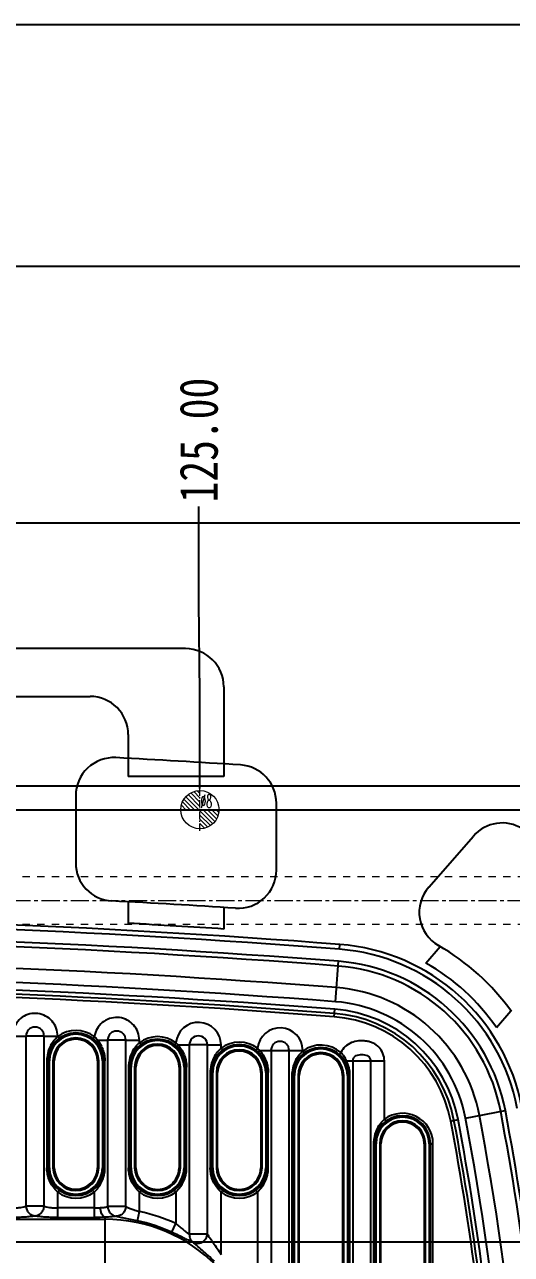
# Model space of a CAD drawing. Header units: millimetres. Extents: x 1147 to 12155, y -6137 to -4403.
# Drawn here: x 2964.9 to 3066.8, y -5176.9 to -4919.4 of the extents above; entities that cross this region are included whole.
import ezdxf
from ezdxf.enums import TextEntityAlignment as Align

# ---------------------------------------------------------------- set-up
doc = ezdxf.new("R2010")
doc.units = ezdxf.units.MM
doc.header["$LTSCALE"] = 16.335
doc.header["$PDMODE"] = 3
doc.header["$PDSIZE"] = 0.3125
doc.linetypes.add('CENTER', pattern=[0.6, 0.375, -0.075, 0.075, -0.075])
doc.linetypes.add('HIDDEN', pattern=[0.2, 0.1, -0.1])
doc.layers.get('0').update_dxf_attribs({"linetype": 'CONTINUOUS'})
doc.layers.get('Defpoints').update_dxf_attribs({"linetype": 'CONTINUOUS'})
doc.layers.add('cool', color=153, linetype='HIDDEN', lineweight=9)
doc.layers.add('epin', color=13, linetype='CONTINUOUS', lineweight=9)
doc.styles.get("Standard").update_dxf_attribs({"font": 'txt', "width": 0.8})
doc.styles.add('TXT05', font='txt.shx', dxfattribs={"width": 0.5, "bigfont": 'gbcbig.shx'})
doc.dimstyles.get("Standard").update_dxf_attribs({"dimtxt": 0.15625, "dimasz": 0.1875, "dimexe": 0.125, "dimexo": 0.0625, "dimtad": 0, "dimtih": 1, "dimtoh": 1, "dimdsep": 46, "dimtxsty": 'Standard', "dimcen": 0.09, "dimadec": 0, "dimazin": 0, "dimtp": 0.01, "dimtm": 0.01, "dimtfac": 1, "dimtofl": 0, "dimtmove": 0, "dimatfit": 3, "dimfxl": 0, "dimtolj": 1, "dimarcsym": 0})
doc.dimstyles.new('STANDARD$0', dxfattribs={"dimscale": 2, "dimtxt": 3, "dimasz": 3, "dimexe": 1.25, "dimexo": 0.625, "dimgap": 0.5, "dimtad": 0, "dimdsep": 46, "dimlunit": 6, "dimtxsty": 'Standard', "dimblk": 'CLOSEDBLANK', "dimcen": 0, "dimclrt": 2, "dimazin": 2, "dimtfac": 2, "dimtmove": 1, "dimatfit": 3, "dimfxl": 0, "dimtolj": 1, "dimtzin": 0, "dimarcsym": 0})

# ---------------------------------------------------------------- blocks, each defined once
blk = doc.blocks.new('*D674')
at = {"color": 4, "lineweight": -2}
for p, q in [((2596.63, -5086.71), (2596.63, -4969.93)), ((2606.63, -4970.05), (2811.9, -4970.05)), ((3146.63, -4970.05), (2847.9, -4970.05)), ((3156.63, -5086.71), (3156.63, -4969.93))]:
    blk.add_line(p, q, dxfattribs=at)
at = {"color": 4}
for points in [[(2606.63, -4968.39), (2606.63, -4971.72), (2596.63, -4970.05)], [(3146.63, -4968.39), (3146.63, -4971.72), (3156.63, -4970.05)]]:
    blk.add_solid(points, dxfattribs=at)
at = {"layer": 'Defpoints', "color": 0}
for p in [(2596.63, -4970.05), (2596.63, -5086.77), (3156.63, -5086.77)]:
    blk.add_point(p, dxfattribs=at)
at = {"color": 6, "insert": (2829.9, -4970.05), "char_height": 10, "attachment_point": 5}
blk.add_mtext('\\A1;560.00', dxfattribs=at)
blk = doc.blocks.new('*D739')
at = {"color": 4, "lineweight": -2}
for p, q in [((3124.12, -5174.27), (3144.12, -5170.84)), ((3144.12, -5170.84), (3164.12, -5170.84)), ((2956.99, -5174.27), (3124.12, -5174.27))]:
    blk.add_line(p, q, dxfattribs=at)
at = {"layer": 'Defpoints', "color": 0}
for p in [(3164.12, -5170.84), (2956.93, -5174.27), (2876.63, -5263.77)]:
    blk.add_point(p, dxfattribs=at)
at = {"color": 6, "insert": (3176.39, -5170.84), "char_height": 8, "attachment_point": 5}
blk.add_mtext('\\A1;89.50', dxfattribs=at)
blk = doc.blocks.new('*D740')
at = {"color": 4, "lineweight": -2}
blk.add_line((3089.1, -5158.77), (3164.12, -5158.77), dxfattribs=at)
at = {"layer": 'Defpoints', "color": 0}
for p in [(3089.03, -5158.77), (3164.12, -5158.77), (2876.63, -5263.77)]:
    blk.add_point(p, dxfattribs=at)
at = {"color": 6, "insert": (3177.45, -5158.77), "char_height": 8, "attachment_point": 5}
blk.add_mtext('\\A1;105.00', dxfattribs=at)
blk = doc.blocks.new('*D741')
at = {"color": 4, "lineweight": -2}
blk.add_line((3078.89, -5123.77), (3164.12, -5123.77), dxfattribs=at)
at = {"layer": 'Defpoints', "color": 0}
for p in [(3078.83, -5123.77), (3164.12, -5123.77), (2876.63, -5263.77)]:
    blk.add_point(p, dxfattribs=at)
at = {"color": 6, "insert": (3177.45, -5123.77), "char_height": 8, "attachment_point": 5}
blk.add_mtext('\\A1;140.00', dxfattribs=at)
blk = doc.blocks.new('*D742')
at = {"color": 4, "lineweight": -2}
blk.add_line((3096.7, -5102.77), (3164.12, -5102.77), dxfattribs=at)
at = {"layer": 'Defpoints', "color": 0}
for p in [(3096.64, -5102.77), (3164.12, -5102.77), (2876.63, -5263.77)]:
    blk.add_point(p, dxfattribs=at)
at = {"color": 6, "insert": (3176.92, -5102.77), "char_height": 8, "attachment_point": 5}
blk.add_mtext('\\A1;161.00', dxfattribs=at)
blk = doc.blocks.new('*D743')
at = {"color": 4, "lineweight": -2}
blk.add_line((2891.09, -5078.77), (3164.12, -5078.77), dxfattribs=at)
at = {"layer": 'Defpoints', "color": 0}
for p in [(2891.03, -5078.77), (3164.12, -5078.77), (2876.63, -5263.77)]:
    blk.add_point(p, dxfattribs=at)
at = {"color": 6, "insert": (3177.99, -5078.77), "char_height": 8, "attachment_point": 5}
blk.add_mtext('\\A1;185.00', dxfattribs=at)
blk = doc.blocks.new('*D744')
at = {"color": 4, "lineweight": -2}
for p, q in [((2953.09, -5083.77), (3124.12, -5083.77)), ((3124.12, -5083.77), (3144.12, -5090.06)), ((3144.12, -5090.06), (3164.12, -5090.06))]:
    blk.add_line(p, q, dxfattribs=at)
at = {"layer": 'Defpoints', "color": 0}
for p in [(2953.03, -5083.77), (3164.12, -5090.06), (2876.63, -5263.77)]:
    blk.add_point(p, dxfattribs=at)
at = {"color": 6, "insert": (3177.45, -5090.06), "char_height": 8, "attachment_point": 5}
blk.add_mtext('\\A1;180.00', dxfattribs=at)
blk = doc.blocks.new('*D745')
at = {"color": 4, "lineweight": -2}
blk.add_line((3132.69, -5058.77), (3164.12, -5058.77), dxfattribs=at)
at = {"layer": 'Defpoints', "color": 0}
for p in [(3132.63, -5058.77), (3164.12, -5058.77), (2876.63, -5263.77)]:
    blk.add_point(p, dxfattribs=at)
at = {"color": 6, "insert": (3178.52, -5058.77), "char_height": 8, "attachment_point": 5}
blk.add_mtext('\\A1;205.00', dxfattribs=at)
blk = doc.blocks.new('*D759')
at = {"color": 4, "lineweight": -2}
for p, q in [((3001.43, -5040.27), (3001.43, -5020.27)), ((3001.63, -5059.37), (3001.43, -5040.27)), ((3001.63, -5079.31), (3001.63, -5059.37))]:
    blk.add_line(p, q, dxfattribs=at)
at = {"layer": 'Defpoints', "color": 0}
for p in [(3001.43, -5020.27), (3001.63, -5079.37), (2876.63, -5263.77)]:
    blk.add_point(p, dxfattribs=at)
at = {"color": 6, "insert": (3001.43, -5006.4), "char_height": 8, "attachment_point": 5, "rotation": 90}
blk.add_mtext('\\A1;125.00', dxfattribs=at)
blk = doc.blocks.new('*D760')
at = {"color": 4, "lineweight": -2}
blk.add_line((3074.43, -5119.31), (3074.43, -5020.27), dxfattribs=at)
at = {"layer": 'Defpoints', "color": 0}
for p in [(3074.43, -5020.27), (3074.43, -5119.37), (2876.63, -5263.77)]:
    blk.add_point(p, dxfattribs=at)
at = {"color": 6, "insert": (3074.43, -5005.87), "char_height": 8, "attachment_point": 5, "rotation": 90}
blk.add_mtext('\\A1;197.80', dxfattribs=at)
blk = doc.blocks.new('*D761')
at = {"color": 4, "lineweight": -2}
for p, q in [((3085.72, -5040.27), (3085.72, -5020.27)), ((3076.13, -5060.27), (3085.72, -5040.27)), ((3076.13, -5188.4), (3076.13, -5060.27))]:
    blk.add_line(p, q, dxfattribs=at)
at = {"layer": 'Defpoints', "color": 0}
for p in [(3085.72, -5020.27), (3076.13, -5188.46), (2876.63, -5263.77)]:
    blk.add_point(p, dxfattribs=at)
at = {"color": 6, "insert": (3085.72, -5005.87), "char_height": 8, "attachment_point": 5, "rotation": 90}
blk.add_mtext('\\A1;199.50', dxfattribs=at)
blk = doc.blocks.new('*D762')
at = {"color": 4, "lineweight": -2}
for p, q in [((3097.94, -5040.27), (3097.94, -5020.27)), ((3084.63, -5060.27), (3097.94, -5040.27)), ((3084.63, -5154.31), (3084.63, -5060.27))]:
    blk.add_line(p, q, dxfattribs=at)
at = {"layer": 'Defpoints', "color": 0}
for p in [(3097.94, -5020.27), (3084.63, -5154.37), (2876.63, -5263.77)]:
    blk.add_point(p, dxfattribs=at)
at = {"color": 6, "insert": (3097.94, -5005.87), "char_height": 8, "attachment_point": 5, "rotation": 90}
blk.add_mtext('\\A1;208.00', dxfattribs=at)
blk = doc.blocks.new('*D763')
at = {"color": 4, "lineweight": -2}
for p, q in [((3108.39, -5040.27), (3108.39, -5020.27)), ((3098.63, -5060.27), (3108.39, -5040.27)), ((3098.63, -5234.31), (3098.63, -5060.27))]:
    blk.add_line(p, q, dxfattribs=at)
at = {"layer": 'Defpoints', "color": 0}
for p in [(3108.39, -5020.27), (3098.63, -5234.37), (2876.63, -5263.77)]:
    blk.add_point(p, dxfattribs=at)
at = {"color": 6, "insert": (3108.39, -5005.33), "char_height": 8, "attachment_point": 5, "rotation": 90}
blk.add_mtext('\\A1;222.00', dxfattribs=at)
blk = doc.blocks.new('*D764')
at = {"color": 4, "lineweight": -2}
for p, q in [((3119.57, -5040.27), (3119.57, -5020.27)), ((3106.63, -5060.27), (3119.57, -5040.27)), ((3106.63, -5188.95), (3106.63, -5060.27))]:
    blk.add_line(p, q, dxfattribs=at)
at = {"layer": 'Defpoints', "color": 0}
for p in [(3119.57, -5020.27), (3106.63, -5189.01), (2876.63, -5263.77)]:
    blk.add_point(p, dxfattribs=at)
at = {"color": 6, "insert": (3119.57, -5005.87), "char_height": 8, "attachment_point": 5, "rotation": 90}
blk.add_mtext('\\A1;230.00', dxfattribs=at)
blk = doc.blocks.new('*D765')
at = {"color": 4, "lineweight": -2}
for p, q in [((3130.86, -5040.27), (3130.86, -5020.27)), ((3121.63, -5045.4), (3130.86, -5040.27)), ((3121.63, -5065.34), (3121.63, -5045.4))]:
    blk.add_line(p, q, dxfattribs=at)
at = {"layer": 'Defpoints', "color": 0}
for p in [(3130.86, -5020.27), (3121.63, -5065.4), (2876.63, -5263.77)]:
    blk.add_point(p, dxfattribs=at)
at = {"color": 6, "insert": (3130.86, -5005.33), "char_height": 8, "attachment_point": 5, "rotation": 90}
blk.add_mtext('\\A1;245.00', dxfattribs=at)
blk = doc.blocks.new('epin_ejp_8')
at = {"layer": 'epin'}
h = blk.add_hatch(dxfattribs=at)
h.set_pattern_fill('_ANSI31', color=123, scale=0.2, angle=90, style=0)
h.set_pattern_definition([(135, (-2152.64246, 412.4307), (-0.4490128, -0.4490128), [])])
h.paths.add_polyline_path([(0, 4, 0.414214), (-4, 0), (0, 0)])
h.paths.add_polyline_path([(4, 0), (0, 0), (0, -4, 0.414214)])
at = {"layer": 'epin', "color": 1, "linetype": 'CENTER', "ltscale": 0.248791}
for p, q in [((0, -4.4), (0, 4.4)), ((-4.4, 0), (4.4, 0))]:
    blk.add_line(p, q, dxfattribs=at)
at = {"layer": 'epin'}
blk.add_circle((0, 0), 4, dxfattribs=at)
at = {"layer": 'epin', "color": 6, "style": 'TXT05', "width": 0.5}
blk.add_text('%%c8', height=2.8, dxfattribs=at).set_placement((1.33, 1.8), align=Align.MIDDLE)
blk = doc.blocks.new('115')
at = {"layer": 'epin'}
blk.add_blockref('epin_ejp_8', (125, 180), dxfattribs=at)

msp = doc.modelspace()

# ---------------------------------------------------------------- linework, layer by layer
at = {"linetype": 'Continuous', "ltscale": 11.057049}
msp.add_line((3093.631, -5023.772), (2659.631, -5023.772), dxfattribs=at)
for p, q in [((2998.631, -5050.062), (2902.631, -5050.062)), ((3006.631, -5058.062), (3006.631, -5076.86)), ((2954.631, -5060.062), (2978.631, -5060.062)), ((2986.631, -5068.062), (2986.631, -5076.86)), ((3006.631, -5076.86), (2986.631, -5076.86)), ((2975.631, -5080.869), (2975.631, -5094.888)), ((3017.631, -5096.43), (3017.631, -5082.4)), ((3049.51, -5100.004), (3058.866, -5089.292)), ((2986.631, -5103.061), (2986.631, -5107.568)), ((3006.631, -5104.252), (3006.631, -5108.761)), ((3048.916, -5115.884), (3051.936, -5112.427)), ((3063.684, -5129.379), (3066.733, -5125.889))]:
    msp.add_line(p, q)
at = {"color": 7, "linetype": 'Continuous'}
for p, q in [((3030.82, -5112.983), (3030.897, -5111.982)), ((3029.976, -5123.974), (3030.626, -5115.518)), ((3029.734, -5127.124), (3029.854, -5125.553)), ((2963.136, -5131.174), (2965.23, -5131.174)), ((2965.23, -5131.173), (2965.23, -5166.796)), ((2969.021, -5166.796), (2969.021, -5131.173)), ((2969.021, -5131.174), (2971.865, -5131.174)), ((2971.865, -5131.252), (2971.865, -5131.173)), ((2972.165, -5131.654), (2971.865, -5131.252)), ((2979.229, -5131.69), (2979.533, -5131.291)), ((2980.229, -5132.028), (2982.324, -5132.028)), ((2982.324, -5132.028), (2982.324, -5166.884)), ((2986.115, -5166.884), (2986.115, -5132.028)), ((2986.115, -5132.028), (2988.958, -5132.028)), ((2988.958, -5132.559), (2988.958, -5132.028)), ((2989.258, -5132.961), (2988.958, -5132.559)), ((2996.294, -5132.976), (2996.596, -5132.575)), ((2997.062, -5133.034), (2999.417, -5133.034)), ((2999.417, -5133.034), (2999.417, -5172.668)), ((3003.208, -5172.668), (3003.208, -5133.034)), ((3003.208, -5133.034), (3006.052, -5133.034)), ((3006.052, -5133.715), (3006.052, -5133.034)), ((3006.352, -5134.117), (3006.052, -5133.715)), ((3013.388, -5134.132), (3013.69, -5133.732)), ((2969.601, -5136.352), (2969.601, -5158.724)), ((2969.726, -5136.352), (2969.601, -5136.352)), ((2969.726, -5158.724), (2969.726, -5136.352)), ((2969.821, -5136.352), (2969.821, -5158.724)), ((2969.821, -5136.352), (2970.122, -5136.352)), ((2970.122, -5158.724), (2970.122, -5136.352)), ((2970.883, -5136.352), (2970.883, -5158.724)), ((2970.883, -5136.352), (2971.159, -5136.352)), ((2971.159, -5158.724), (2971.159, -5136.352)), ((2980.186, -5136.352), (2980.186, -5158.724)), ((2980.186, -5136.352), (2980.462, -5136.352)), ((2980.462, -5158.724), (2980.462, -5136.352)), ((2981.223, -5136.352), (2981.223, -5158.724)), ((2981.223, -5136.352), (2981.524, -5136.352)), ((2981.524, -5158.724), (2981.524, -5136.352)), ((2981.619, -5136.352), (2981.619, -5158.724)), ((2981.619, -5136.352), (2981.744, -5136.352)), ((2981.744, -5158.724), (2981.744, -5136.352)), ((3014.155, -5134.19), (3023.145, -5134.19)), ((3016.511, -5134.19), (3016.511, -5383.353)), ((3020.302, -5383.353), (3020.302, -5134.19)), ((3023.145, -5134.318), (3023.145, -5134.19)), ((3023.445, -5134.72), (3023.145, -5134.318)), ((3030.814, -5135.006), (3031.145, -5134.629)), ((3032.312, -5136.352), (3040.239, -5136.352)), ((3033.604, -5136.352), (3033.604, -5381.322)), ((3037.395, -5381.322), (3037.395, -5136.352)), ((3040.239, -5148.597), (3040.239, -5136.352)), ((2986.695, -5137.659), (2986.695, -5158.724)), ((2986.819, -5137.659), (2986.695, -5137.659)), ((2986.819, -5158.724), (2986.819, -5137.659)), ((2986.915, -5137.659), (2986.915, -5158.724)), ((2986.915, -5137.659), (2987.215, -5137.659)), ((2987.215, -5158.724), (2987.215, -5137.659)), ((2987.976, -5137.659), (2987.976, -5158.724)), ((2987.976, -5137.659), (2988.252, -5137.659)), ((2988.252, -5158.724), (2988.252, -5137.659)), ((2997.28, -5137.659), (2997.28, -5158.724)), ((2997.28, -5137.659), (2997.556, -5137.659)), ((2997.556, -5158.724), (2997.556, -5137.659)), ((2998.317, -5137.659), (2998.317, -5158.724)), ((2998.317, -5137.659), (2998.618, -5137.659)), ((2998.618, -5158.724), (2998.618, -5137.659)), ((2998.713, -5137.659), (2998.713, -5158.724)), ((2998.713, -5137.659), (2998.837, -5137.659)), ((2998.837, -5158.724), (2998.837, -5137.659)), ((3003.788, -5138.815), (3003.788, -5158.724)), ((3003.913, -5138.815), (3003.788, -5138.815)), ((3003.913, -5158.724), (3003.913, -5138.815)), ((3004.008, -5138.815), (3004.008, -5158.724)), ((3004.008, -5138.815), (3004.309, -5138.815)), ((3004.309, -5158.724), (3004.309, -5138.815)), ((3005.07, -5138.815), (3005.07, -5158.724)), ((3005.07, -5138.815), (3005.346, -5138.815)), ((3005.346, -5158.724), (3005.346, -5138.815)), ((3014.373, -5138.815), (3014.649, -5138.815)), ((3014.373, -5138.815), (3014.373, -5158.724)), ((3014.649, -5158.724), (3014.649, -5138.815)), ((3015.41, -5138.815), (3015.711, -5138.815)), ((3015.41, -5138.815), (3015.41, -5158.724)), ((3015.711, -5158.724), (3015.711, -5138.815)), ((3015.806, -5138.815), (3015.931, -5138.815)), ((3015.806, -5138.815), (3015.806, -5158.724)), ((3015.931, -5158.724), (3015.931, -5138.815)), ((3021.006, -5139.419), (3020.882, -5139.419)), ((3020.882, -5139.419), (3020.882, -5244.192)), ((3021.006, -5244.192), (3021.006, -5139.419)), ((3021.102, -5139.419), (3021.402, -5139.419)), ((3021.102, -5139.419), (3021.102, -5244.192)), ((3021.402, -5244.192), (3021.402, -5139.419)), ((3022.163, -5139.419), (3022.439, -5139.419)), ((3022.163, -5139.419), (3022.163, -5244.192)), ((3022.439, -5244.192), (3022.439, -5139.419)), ((3031.467, -5139.419), (3031.743, -5139.419)), ((3031.467, -5139.419), (3031.467, -5244.192)), ((3031.743, -5244.192), (3031.743, -5139.419)), ((3032.504, -5139.419), (3033.024, -5139.419)), ((3032.504, -5139.419), (3032.504, -5244.192)), ((3032.805, -5244.192), (3032.805, -5139.419)), ((3032.9, -5139.419), (3032.9, -5244.192)), ((3033.024, -5244.192), (3033.024, -5139.419)), ((3057.223, -5148.364), (3065.555, -5146.786)), ((3040.539, -5148.998), (3040.239, -5148.597)), ((3054.118, -5148.952), (3055.666, -5148.659)), ((3038.1, -5153.697), (3037.975, -5153.697)), ((3037.975, -5153.697), (3037.975, -5244.192)), ((3038.1, -5244.192), (3038.1, -5153.697)), ((3038.195, -5153.697), (3038.496, -5153.697)), ((3038.195, -5153.697), (3038.195, -5244.192)), ((3038.496, -5244.192), (3038.496, -5153.697)), ((3039.257, -5153.697), (3039.533, -5153.697)), ((3039.257, -5153.697), (3039.257, -5244.192)), ((3039.533, -5244.192), (3039.533, -5153.697)), ((3048.56, -5153.697), (3048.836, -5153.697)), ((3048.56, -5153.697), (3048.56, -5244.192)), ((3048.836, -5244.192), (3048.836, -5153.697)), ((3049.597, -5153.697), (3050.412, -5153.697)), ((3049.597, -5153.697), (3049.597, -5244.192)), ((3049.898, -5244.192), (3049.898, -5153.697)), ((3050.412, -5189.056), (3050.412, -5153.697)), ((2969.726, -5158.724), (2969.601, -5158.724)), ((2970.122, -5158.724), (2969.821, -5158.724)), ((2971.159, -5158.724), (2970.883, -5158.724)), ((2980.462, -5158.724), (2980.186, -5158.724)), ((2981.524, -5158.724), (2981.223, -5158.724)), ((2981.619, -5158.724), (2981.744, -5158.724)), ((2986.819, -5158.724), (2986.695, -5158.724)), ((2987.215, -5158.724), (2986.915, -5158.724)), ((2988.252, -5158.724), (2987.976, -5158.724)), ((2997.556, -5158.724), (2997.28, -5158.724)), ((2998.618, -5158.724), (2998.317, -5158.724)), ((2998.713, -5158.724), (2998.837, -5158.724)), ((3003.913, -5158.724), (3003.788, -5158.724)), ((3004.309, -5158.724), (3004.008, -5158.724)), ((3005.346, -5158.724), (3005.07, -5158.724)), ((3014.649, -5158.724), (3014.373, -5158.724)), ((3015.711, -5158.724), (3015.41, -5158.724)), ((3015.806, -5158.724), (3015.931, -5158.724)), ((2971.865, -5163.824), (2972.165, -5163.423)), ((2971.865, -5169.148), (2971.865, -5163.824)), ((2979.18, -5163.423), (2979.48, -5163.824)), ((2979.48, -5163.824), (2979.48, -5169.148)), ((2988.958, -5163.824), (2989.258, -5163.423)), ((2988.958, -5167.9), (2988.958, -5163.824)), ((2996.274, -5163.423), (2996.574, -5163.824)), ((2996.574, -5163.824), (2996.574, -5170.43)), ((3006.052, -5163.824), (3006.352, -5163.423)), ((3006.052, -5176.881), (3006.052, -5163.824)), ((3013.367, -5163.423), (3013.667, -5163.824)), ((3013.667, -5163.824), (3013.667, -5187.442)), ((2969.021, -5166.796), (2965.23, -5166.796)), ((2979.48, -5167.148), (2971.865, -5167.148)), ((2986.115, -5166.884), (2982.324, -5166.884)), ((2945.345, -5169.51), (2981.706, -5169.51)), ((2971.865, -5169.148), (2979.48, -5169.148)), ((2981.706, -5169.093), (2981.706, -5179.526)), ((2988.547, -5169.858), (2988.958, -5167.9)), ((2995.732, -5172.244), (2996.574, -5170.43)), ((3003.208, -5172.668), (2999.417, -5172.668))]:
    msp.add_line(p, q, dxfattribs=at)
msp.add_lwpolyline([(2530.125, -4919.405), (3444.154, -4919.405), (3444.154, -5653.345), (2530.125, -5653.345)], close=True)
for centre, start, end in [((2998.631, -5058.062), 0, 90), ((2983.631, -5080.869), 86.9947, 180), ((3009.631, -5082.4), 0, 86.26351), ((3064.891, -5094.555), 57.93163, 138.86355), ((2983.631, -5094.888), 180, 266.97393), ((3009.631, -5096.43), 266.23767, 0), ((3055.535, -5105.267), 138.86355, 240.22143)]:
    msp.add_arc(centre, 8, start, end)
at = {"ltscale": 0.174461}
msp.add_arc((2978.631, -5068.062), 8, 0, 90, dxfattribs=at)
at = {"color": 7, "linetype": 'Continuous'}
for centre, radius, start, end in [((2876.631, -7118.947), 2048.885, 86.263511, 86.994705), ((2876.631, -7118.947), 2018.885, 86.237665, 86.973928), ((2876.631, -7118.947), 2012.885, 85.604565, 94.395435), ((2876.631, -7118.947), 2011.88, 85.604565, 94.395435), ((2876.631, -7118.947), 2014.385, 86.299797, 86.869678), ((2876.631, -7118.947), 2009.339, 85.604565, 94.395435), ((2876.631, -7118.947), 2008.352, 85.604565, 94.395435), ((3027.671, -5153.963), 41.1, 10.72729, 85.60457), ((3027.671, -5153.963), 42.105, 10.72729, 85.60457), ((3027.671, -5153.963), 48.105, 35.51724, 60.22143), ((2876.631, -7118.947), 2003.819, 85.604565, 94.395435), ((3027.671, -5153.963), 38.559, 10.72729, 85.60457), ((3027.671, -5153.963), 43.605, 34.31841, 60.84091), ((2876.631, -7118.947), 2000.858, 85.604565, 94.395435), ((3027.671, -5153.963), 37.572, 10.72729, 85.60457), ((2876.631, -7118.947), 1999.273, 85.604565, 94.395435), ((2876.631, -7118.947), 1998.398, 85.604565, 94.395435), ((3027.671, -5153.963), 33.039, 10.72729, 85.60457), ((2876.631, -7118.947), 1997.698, 85.604565, 94.395435), ((3027.671, -5153.963), 28.493, 10.72729, 85.60457), ((3027.671, -5153.963), 30.078, 10.72729, 85.60457), ((3001.313, -5133.034), 4.738, 0.00429, 174.44955), ((3027.671, -5153.963), 26.918, 10.72729, 85.60457), ((3027.671, -5153.963), 27.618, 10.72729, 85.60457), ((2967.126, -5131.174), 1.896, 0.00478, 179.99694), ((2975.673, -5136.352), 5.852, 0, 180), ((2975.673, -5136.352), 5.551, 0, 180), ((2975.673, -5136.352), 6.365, 52.65907, 126.74596), ((2984.291, -5132.012), 4.812, 165.90214, 171.38268), ((2976.022, -5135.296), 5.326, 41.47685, 48.75156), ((2984.219, -5132.028), 1.896, 0.00478, 179.99694), ((2992.766, -5137.659), 6.365, 53.00505, 126.74596), ((3001.313, -5133.034), 1.896, 0.00478, 179.99693), ((3018.407, -5134.19), 4.738, 0.0033, 174.44955), ((2976.466, -5136.319), 6.86, 151.70951, 167.07638), ((2975.629, -5136.482), 5.924, 149.14275, 157.86892), ((2975.777, -5136.571), 6.097, 140.63545, 149.13661), ((2975.673, -5136.352), 4.79, 0, 180), ((2975.906, -5136.679), 6.265, 126.67154, 140.62332), ((2975.673, -5136.352), 4.514, 0, 180), ((2975.281, -5136.865), 6.509, 49.76303, 52.66246), ((2975.419, -5136.705), 6.297, 43.51871, 49.78278), ((2975.694, -5135.591), 5.768, 38.15384, 41.52086), ((2974.807, -5136.371), 6.948, 25.50859, 38.68401), ((2975.484, -5136.618), 6.193, 28.49021, 33.10561), ((2992.766, -5137.659), 5.852, 0, 180), ((2992.766, -5137.659), 5.551, 0, 180), ((2992.87, -5137.878), 6.097, 140.63545, 149.13661), ((2992.766, -5137.659), 4.79, 0, 180), ((2993, -5137.986), 6.265, 126.67154, 140.62332), ((2992.766, -5137.659), 4.514, 0, 180), ((2992.398, -5138.148), 6.476, 51.10654, 53.00636), ((2992.483, -5138.044), 6.341, 47.11087, 51.11405), ((2993.055, -5136.637), 5.389, 44.30103, 48.92038), ((2992.876, -5136.815), 5.641, 42.08974, 44.31883), ((2990.077, -5139.1), 9.251, 40.04816, 40.97453), ((3009.86, -5138.815), 5.852, 0, 180), ((3009.86, -5138.815), 5.551, 0, 180), ((3009.86, -5138.815), 4.79, 0, 180), ((3009.86, -5138.815), 6.365, 53.00505, 126.74596), ((3010.149, -5137.794), 5.389, 44.30063, 48.92037), ((3009.969, -5137.971), 5.641, 42.0897, 44.31845), ((3018.406, -5134.19), 1.896, 0, 180), ((3026.953, -5139.419), 5.852, 0, 180), ((3026.953, -5139.419), 5.551, 0, 180), ((3026.953, -5139.419), 6.365, 48.81055, 126.74596), ((2976.587, -5136.356), 6.985, 167.0025, 179.96792), ((2975.181, -5136.352), 5.455, 173.30508, 179.99397), ((2975.29, -5136.367), 5.565, 165.90603, 173.29158), ((2975.451, -5136.409), 5.732, 157.87532, 165.89125), ((2975.969, -5136.374), 5.65, 0.21918, 13.77968), ((2993.68, -5137.663), 6.985, 167.0025, 179.96792), ((2992.383, -5137.674), 5.565, 165.90603, 173.29158), ((2993.56, -5137.626), 6.86, 151.70951, 167.07638), ((2992.544, -5137.716), 5.732, 157.87532, 165.89125), ((2992.723, -5137.789), 5.924, 149.14275, 157.86892), ((2992.759, -5137.815), 5.981, 23.0615, 34.84225), ((2993.068, -5137.678), 5.645, 0.19219, 11.89034), ((3010.653, -5138.782), 6.86, 151.70951, 167.07638), ((3009.816, -5138.945), 5.924, 149.14275, 157.86892), ((3009.964, -5139.034), 6.097, 140.63545, 149.13661), ((3010.093, -5139.142), 6.265, 126.67154, 140.62332), ((3009.86, -5138.815), 4.514, 0, 180), ((3009.491, -5139.305), 6.476, 51.10638, 53.00636), ((3009.576, -5139.2), 6.341, 47.11036, 51.1139), ((3007.17, -5140.257), 9.252, 40.04735, 40.97395), ((3009.853, -5138.971), 5.981, 23.0613, 34.84191), ((3027.747, -5139.386), 6.86, 151.70951, 167.07638), ((3026.91, -5139.549), 5.924, 149.14275, 157.86892), ((3027.057, -5139.638), 6.097, 140.63545, 149.13661), ((3026.953, -5139.419), 4.79, 0, 180), ((3027.187, -5139.745), 6.265, 126.67154, 140.62332), ((3026.953, -5139.419), 4.514, 0, 180), ((2992.274, -5137.66), 5.455, 173.30508, 179.99397), ((3010.774, -5138.819), 6.985, 167.0025, 179.96792), ((3009.368, -5138.816), 5.455, 173.30508, 179.99397), ((3009.477, -5138.83), 5.565, 165.90603, 173.29158), ((3009.638, -5138.872), 5.732, 157.87532, 165.89125), ((3010.161, -5138.834), 5.645, 0.19219, 11.89026), ((3027.867, -5139.423), 6.985, 167.0025, 179.96792), ((3026.461, -5139.419), 5.455, 173.30508, 179.99397), ((3026.57, -5139.433), 5.565, 165.90603, 173.29158), ((3026.731, -5139.475), 5.732, 157.87532, 165.89125), ((2474.431, -5258.772), 601.639, 6.961913, 10.727289), ((3044.047, -5153.697), 5.852, 0, 180), ((3044.047, -5153.697), 5.551, 0, 180), ((3044.047, -5153.697), 4.79, 0, 180), ((3044.28, -5154.024), 6.265, 126.67157, 140.62534), ((3044.047, -5153.697), 4.514, 0, 180), ((3044.047, -5153.697), 6.365, 0, 126.74595), ((2474.431, -5258.772), 589.998, 3.539745, 10.727289), ((2474.431, -5258.772), 590.698, 3.539745, 10.727289), ((2474.431, -5258.772), 591.573, 3.539821, 10.727289), ((2474.431, -5258.772), 593.158, 349.272711, 10.727289), ((2474.431, -5258.772), 596.119, 349.272711, 10.727289), ((2474.431, -5258.772), 600.652, 6.961913, 10.727289), ((3044.84, -5153.664), 6.86, 151.72675, 167.0951), ((3043.825, -5153.754), 5.732, 157.87921, 165.89352), ((3044.003, -5153.827), 5.924, 149.14621, 157.87264), ((3044.151, -5153.916), 6.097, 140.63753, 149.14015), ((3044.964, -5153.701), 6.989, 167.02362, 179.96408), ((3043.557, -5153.697), 5.457, 173.30782, 179.99251), ((3043.663, -5153.711), 5.564, 165.90789, 173.29315), ((2975.356, -5158.707), 5.631, 180.17075, 191.28696), ((2975.673, -5158.724), 5.852, 180, 0), ((2975.673, -5158.724), 5.551, 180, 360), ((2975.673, -5158.724), 4.79, 180, 360), ((2975.673, -5158.724), 4.514, 180, 0), ((2976.055, -5158.71), 5.565, 345.90603, 353.29158), ((2974.759, -5158.72), 6.985, 347.0025, 359.96792), ((2976.164, -5158.724), 5.455, 353.30508, 359.99397), ((2992.45, -5158.707), 5.631, 180.17075, 191.28696), ((2992.766, -5158.724), 5.852, 180, 0), ((2992.766, -5158.724), 5.551, 180, 360), ((2992.766, -5158.724), 4.79, 180, 360), ((2992.766, -5158.724), 4.514, 180, 209.47552), ((2992.766, -5158.724), 4.514, 330.50364, 0), ((2993.149, -5158.71), 5.565, 345.90603, 353.29158), ((2991.852, -5158.72), 6.985, 347.0025, 359.96792), ((2993.258, -5158.724), 5.455, 353.30508, 359.99397), ((3009.543, -5158.707), 5.631, 180.17075, 191.28696), ((3009.86, -5158.724), 5.852, 180, 0), ((3009.86, -5158.724), 5.551, 180, 360), ((3009.86, -5158.724), 4.79, 180, 360), ((3009.86, -5158.724), 4.514, 180, 209.47552), ((3009.86, -5158.724), 4.514, 330.50364, 0), ((3010.242, -5158.71), 5.565, 345.90603, 353.29158), ((3008.946, -5158.72), 6.985, 347.0025, 359.96792), ((3010.351, -5158.724), 5.455, 353.30508, 359.99397), ((2975.439, -5158.398), 6.265, 306.67154, 320.62332), ((2975.568, -5158.505), 6.097, 320.63545, 329.13661), ((2975.716, -5158.594), 5.924, 329.14275, 337.86892), ((2974.879, -5158.757), 6.86, 331.70951, 347.07638), ((2975.894, -5158.668), 5.732, 337.87532, 345.89125), ((2992.76, -5158.576), 5.965, 201.71161, 212.39299), ((2992.869, -5158.507), 6.095, 212.3906, 222.5134), ((2992.98, -5158.477), 4.823, 210.77829, 230.13449), ((2992.813, -5158.495), 4.78, 231.33325, 244.01561), ((2992.719, -5158.492), 4.782, 295.98675, 308.6573), ((2992.567, -5158.487), 4.804, 314.30241, 329.21223), ((2992.551, -5158.414), 6.24, 309.69138, 320.63245), ((2992.657, -5158.502), 6.102, 320.63623, 327.92908), ((2992.083, -5158.821), 6.732, 324.34169, 331.74468), ((2992.707, -5158.535), 6.042, 327.94471, 329.15732), ((2992.809, -5158.594), 5.924, 329.14275, 337.86892), ((2991.972, -5158.757), 6.86, 331.70951, 347.07638), ((2992.988, -5158.668), 5.732, 337.87532, 345.89125), ((3009.853, -5158.576), 5.965, 201.71161, 212.39299), ((3009.963, -5158.507), 6.095, 212.3906, 222.5134), ((3010.074, -5158.477), 4.823, 210.77829, 230.1359), ((3009.907, -5158.492), 4.783, 231.34189, 244.01072), ((3009.813, -5158.496), 4.779, 295.98139, 308.67013), ((3009.661, -5158.487), 4.804, 314.30241, 329.21223), ((3009.645, -5158.414), 6.24, 309.69031, 320.63245), ((3009.751, -5158.502), 6.102, 320.63623, 327.92908), ((3009.176, -5158.821), 6.732, 324.34169, 331.74468), ((3009.801, -5158.535), 6.042, 327.94471, 329.15732), ((3009.903, -5158.594), 5.924, 329.14275, 337.86892), ((3009.066, -5158.757), 6.86, 331.70951, 347.07638), ((3010.081, -5158.668), 5.732, 337.87532, 345.89125), ((2975.913, -5158.39), 6.275, 222.45432, 233.32018), ((2975.673, -5158.724), 6.365, 233.25404, 306.74596), ((2993.031, -5158.364), 6.311, 222.47507, 229.80961), ((2992.766, -5158.724), 6.365, 233.25404, 306.74596), ((2992.943, -5158.47), 6.173, 229.8021, 233.34958), ((2992.766, -5158.601), 4.664, 243.9662, 296.03476), ((2992.449, -5158.3), 6.393, 306.748, 309.74174), ((3010.125, -5158.364), 6.311, 222.47507, 229.80793), ((3010.036, -5158.47), 6.173, 229.80041, 233.34957), ((3009.86, -5158.724), 6.365, 233.25404, 306.74596), ((3009.86, -5158.601), 4.664, 243.96285, 296.03258), ((3009.543, -5158.3), 6.393, 306.748, 309.74068), ((2981.706, -5202.464), 32.954, 270, 90), ((2981.706, -5202.464), 33.316, 65.1014, 78.14931), ((2981.706, -5202.464), 35.316, 65.1014, 78.14931)]:
    msp.add_arc(centre, radius, start, end, dxfattribs=at)
for points, knots in [([(2971.865, -5131.173), (2971.863, -5130.605), (2971.657, -5129.457), (2970.759, -5127.964), (2969.392, -5126.881), (2967.731, -5126.35), (2965.99, -5126.443), (2964.394, -5127.147), (2963.153, -5128.373), (2962.673, -5129.435), (2962.53, -5129.986)], [0, 0, 0, 0, 0.1250016, 0.2499942, 0.3749962, 0.4999908, 0.6249824, 0.7499896, 0.8749846, 1, 1, 1, 1]), ([(2988.958, -5132.028), (2988.956, -5131.459), (2988.75, -5130.312), (2987.852, -5128.818), (2986.486, -5127.735), (2984.825, -5127.205), (2983.083, -5127.298), (2981.487, -5128.002), (2980.247, -5129.227), (2979.767, -5130.29), (2979.624, -5130.84)], [0, 0, 0, 0, 0.1250016, 0.2499942, 0.3749962, 0.4999908, 0.6249824, 0.7499896, 0.8749846, 1, 1, 1, 1]), ([(2967.126, -5131.174), (2966.739, -5131.176), (2966.107, -5131.177), (2965.475, -5131.178), (2965.23, -5131.173)], [0, 0, 0, 0, 0.6122527, 1, 1, 1, 1]), ([(2969.021, -5131.173), (2968.776, -5131.178), (2968.144, -5131.177), (2967.513, -5131.176), (2967.126, -5131.174)], [0, 0, 0, 0, 0.3877473, 1, 1, 1, 1]), ([(2979.986, -5132.368), (2979.98, -5132.353), (2980.002, -5132.304), (2980.049, -5132.23), (2980.131, -5132.132), (2980.194, -5132.063), (2980.229, -5132.028)], [0, 0, 0, 0, 0.11364, 0.33614, 0.6501499, 1, 1, 1, 1]), ([(2981.457, -5135.028), (2981.427, -5134.908), (2981.296, -5134.437), (2981.101, -5133.985), (2980.927, -5133.664)], [0, 0, 0, 0, 0.2526905, 1, 1, 1, 1]), ([(2981.077, -5133.379), (2981.243, -5133.728), (2981.427, -5134.215), (2981.55, -5134.717), (2981.578, -5134.844)], [0, 0, 0, 0, 0.7481381, 1, 1, 1, 1]), ([(2984.219, -5132.028), (2983.832, -5132.031), (2983.201, -5132.032), (2982.569, -5132.033), (2982.324, -5132.028)], [0, 0, 0, 0, 0.6122527, 1, 1, 1, 1]), ([(2986.115, -5132.028), (2985.87, -5132.033), (2985.238, -5132.032), (2984.606, -5132.031), (2984.219, -5132.028)], [0, 0, 0, 0, 0.3877473, 1, 1, 1, 1]), ([(2996.799, -5133.398), (2996.794, -5133.383), (2996.825, -5133.335), (2996.872, -5133.257), (2996.96, -5133.15), (2997.026, -5133.073), (2997.062, -5133.034)], [0, 0, 0, 0, 0.1032758, 0.3258041, 0.6459018, 1, 1, 1, 1]), ([(2997.668, -5134.398), (2997.605, -5134.308), (2997.343, -5133.952), (2997.043, -5133.623), (2996.799, -5133.398)], [0, 0, 0, 0, 0.2479722, 1, 1, 1, 1]), ([(2997.159, -5133.147), (2997.247, -5133.252), (2997.584, -5133.672), (2997.882, -5134.127), (2998.07, -5134.483)], [0, 0, 0, 0, 0.2523736, 1, 1, 1, 1]), ([(3001.313, -5133.034), (3000.926, -5133.036), (3000.294, -5133.038), (2999.662, -5133.038), (2999.417, -5133.034)], [0, 0, 0, 0, 0.6122527, 1, 1, 1, 1]), ([(3003.208, -5133.034), (3002.963, -5133.038), (3002.331, -5133.037), (3001.7, -5133.036), (3001.313, -5133.034)], [0, 0, 0, 0, 0.3877473, 1, 1, 1, 1]), ([(3040.239, -5136.352), (3040.244, -5135.839), (3040.037, -5134.802), (3039.186, -5133.48), (3038.122, -5132.707), (3037.151, -5132.353), (3036.388, -5132.219), (3035.616, -5132.164), (3034.587, -5132.186), (3033.31, -5132.465), (3031.98, -5133.307), (3031.359, -5134.163), (3031.145, -5134.629)], [0, 0, 0, 0, 0.124805, 0.2495959, 0.37457, 0.4371038, 0.4997382, 0.5625217, 0.6250957, 0.7501436, 0.8750775, 1, 1, 1, 1]), ([(2981.578, -5134.844), (2981.604, -5134.967), (2981.697, -5135.465), (2981.737, -5135.971), (2981.744, -5136.352)], [0, 0, 0, 0, 0.2480762, 1, 1, 1, 1]), ([(2998.07, -5134.483), (2998.253, -5134.829), (2998.455, -5135.315), (2998.592, -5135.818), (2998.623, -5135.946)], [0, 0, 0, 0, 0.7485223, 1, 1, 1, 1]), ([(2998.592, -5136.515), (2998.573, -5136.424), (2998.488, -5136.069), (2998.368, -5135.723), (2998.262, -5135.472)], [0, 0, 0, 0, 0.2532128, 1, 1, 1, 1]), ([(2998.623, -5135.946), (2998.656, -5136.085), (2998.77, -5136.65), (2998.819, -5137.226), (2998.837, -5137.659)], [0, 0, 0, 0, 0.2476845, 1, 1, 1, 1]), ([(3013.892, -5134.554), (3013.888, -5134.539), (3013.918, -5134.491), (3013.966, -5134.413), (3014.054, -5134.306), (3014.12, -5134.23), (3014.155, -5134.19)], [0, 0, 0, 0, 0.103277, 0.3258053, 0.6459022, 1, 1, 1, 1]), ([(3014.761, -5135.554), (3014.698, -5135.464), (3014.436, -5135.108), (3014.136, -5134.78), (3013.892, -5134.554)], [0, 0, 0, 0, 0.2479723, 1, 1, 1, 1]), ([(3014.253, -5134.304), (3014.34, -5134.408), (3014.678, -5134.829), (3014.975, -5135.283), (3015.164, -5135.639)], [0, 0, 0, 0, 0.2523736, 1, 1, 1, 1]), ([(3015.164, -5135.639), (3015.346, -5135.985), (3015.548, -5136.471), (3015.686, -5136.975), (3015.716, -5137.103)], [0, 0, 0, 0, 0.7485223, 1, 1, 1, 1]), ([(3015.685, -5137.671), (3015.666, -5137.581), (3015.582, -5137.226), (3015.462, -5136.879), (3015.355, -5136.628)], [0, 0, 0, 0, 0.2532128, 1, 1, 1, 1]), ([(3032.13, -5136.592), (3032.048, -5136.449), (3031.678, -5135.868), (3031.209, -5135.351), (3030.814, -5135.006)], [0, 0, 0, 0, 0.2390594, 1, 1, 1, 1]), ([(3032.312, -5136.352), (3032.177, -5136.035), (3031.851, -5135.413), (3031.4, -5134.873), (3031.145, -5134.629)], [0, 0, 0, 0, 0.493909, 1, 1, 1, 1]), ([(3032.13, -5136.592), (3032.126, -5136.578), (3032.136, -5136.54), (3032.192, -5136.454), (3032.259, -5136.393), (3032.312, -5136.352)], [0, 0, 0, 0, 0.1381659, 0.3533864, 1, 1, 1, 1]), ([(3032.9, -5139.419), (3032.899, -5138.918), (3032.762, -5137.929), (3032.373, -5137.011), (3032.13, -5136.592)], [0, 0, 0, 0, 0.5084102, 1, 1, 1, 1]), ([(3033.024, -5139.419), (3033.02, -5138.884), (3032.904, -5137.824), (3032.542, -5136.821), (3032.312, -5136.352)], [0, 0, 0, 0, 0.5057686, 1, 1, 1, 1]), ([(3037.395, -5136.352), (3037.398, -5136.138), (3037.268, -5135.703), (3036.766, -5135.267), (3036.134, -5135.131), (3035.502, -5135.122), (3034.869, -5135.129), (3034.236, -5135.266), (3033.734, -5135.703), (3033.6, -5136.138), (3033.604, -5136.352)], [0, 0, 0, 0, 0.1262639, 0.2513183, 0.3740114, 0.4997078, 0.6249462, 0.748659, 0.873647, 1, 1, 1, 1]), ([(3015.716, -5137.103), (3015.749, -5137.241), (3015.864, -5137.806), (3015.912, -5138.382), (3015.931, -5138.815)], [0, 0, 0, 0, 0.2476846, 1, 1, 1, 1]), ([(2969.775, -5160.267), (2969.747, -5160.143), (2969.646, -5159.634), (2969.601, -5159.115), (2969.601, -5158.724)], [0, 0, 0, 0, 0.2465221, 1, 1, 1, 1]), ([(2969.835, -5159.81), (2969.851, -5159.894), (2969.926, -5160.224), (2970.031, -5160.548), (2970.124, -5160.783)], [0, 0, 0, 0, 0.2530935, 1, 1, 1, 1]), ([(2986.868, -5160.267), (2986.84, -5160.143), (2986.74, -5159.634), (2986.695, -5159.115), (2986.695, -5158.724)], [0, 0, 0, 0, 0.2465221, 1, 1, 1, 1]), ([(2986.928, -5159.81), (2986.945, -5159.894), (2987.019, -5160.224), (2987.124, -5160.548), (2987.218, -5160.783)], [0, 0, 0, 0, 0.2530935, 1, 1, 1, 1]), ([(3003.962, -5160.267), (3003.934, -5160.143), (3003.833, -5159.634), (3003.788, -5159.115), (3003.788, -5158.724)], [0, 0, 0, 0, 0.2465221, 1, 1, 1, 1]), ([(3004.022, -5159.81), (3004.038, -5159.894), (3004.113, -5160.224), (3004.218, -5160.548), (3004.311, -5160.783)], [0, 0, 0, 0, 0.2530935, 1, 1, 1, 1]), ([(2970.884, -5162.743), (2970.489, -5162.193), (2970.069, -5161.367), (2969.826, -5160.492), (2969.775, -5160.267)], [0, 0, 0, 0, 0.7465359, 1, 1, 1, 1]), ([(2970.124, -5160.783), (2970.191, -5160.951), (2970.49, -5161.615), (2970.914, -5162.222), (2971.283, -5162.626)], [0, 0, 0, 0, 0.2482041, 1, 1, 1, 1]), ([(2987.978, -5162.743), (2987.583, -5162.193), (2987.163, -5161.367), (2986.919, -5160.492), (2986.868, -5160.267)], [0, 0, 0, 0, 0.7465359, 1, 1, 1, 1]), ([(2989.826, -5162.227), (2989.72, -5162.142), (2989.324, -5161.769), (2989.037, -5161.299), (2988.837, -5160.945)], [0, 0, 0, 0, 0.2504136, 1, 1, 1, 1]), ([(3005.071, -5162.743), (3004.676, -5162.193), (3004.256, -5161.367), (3004.013, -5160.492), (3003.962, -5160.267)], [0, 0, 0, 0, 0.7465359, 1, 1, 1, 1]), ([(3006.919, -5162.227), (3006.813, -5162.142), (3006.417, -5161.768), (3006.13, -5161.299), (3005.93, -5160.945)], [0, 0, 0, 0, 0.2504134, 1, 1, 1, 1]), ([(2962.387, -5167.148), (2962.692, -5167.148), (2963.274, -5167.132), (2964.079, -5167.067), (2964.724, -5166.963), (2965.093, -5166.864), (2965.23, -5166.796)], [0, 0, 0, 0, 0.3180555, 0.6068233, 0.8400282, 1, 1, 1, 1]), ([(2965.23, -5166.796), (2965.238, -5167.042), (2965.346, -5167.552), (2965.768, -5168.217), (2966.398, -5168.67), (2966.892, -5168.787), (2967.126, -5168.796)], [0, 0, 0, 0, 0.2452184, 0.5084453, 0.7664209, 1, 1, 1, 1]), ([(2967.126, -5168.796), (2967.36, -5168.787), (2967.854, -5168.67), (2968.484, -5168.217), (2968.906, -5167.552), (2969.013, -5167.042), (2969.021, -5166.796)], [0, 0, 0, 0, 0.2335792, 0.491555, 0.7547818, 1, 1, 1, 1]), ([(2969.021, -5166.796), (2969.159, -5166.864), (2969.527, -5166.963), (2970.172, -5167.067), (2970.977, -5167.132), (2971.559, -5167.148), (2971.865, -5167.148)], [0, 0, 0, 0, 0.1599693, 0.3931797, 0.6819511, 1, 1, 1, 1]), ([(2979.48, -5167.148), (2979.596, -5167.148), (2980.041, -5167.143), (2980.486, -5167.122), (2980.815, -5167.093)], [0, 0, 0, 0, 0.258286, 1, 1, 1, 1]), ([(2980.815, -5167.093), (2981.123, -5167.066), (2981.546, -5167.032), (2982.049, -5166.959), (2982.245, -5166.914), (2982.324, -5166.884)], [0, 0, 0, 0, 0.607113, 0.8337677, 1, 1, 1, 1]), ([(2981.706, -5169.093), (2981.585, -5169.068), (2981.329, -5168.87), (2981.061, -5168.412), (2980.885, -5167.79), (2980.825, -5167.329), (2980.816, -5167.093)], [0, 0, 0, 0, 0.1617268, 0.3946288, 0.6905763, 1, 1, 1, 1]), ([(2982.324, -5166.884), (2982.33, -5167.122), (2982.435, -5167.609), (2982.911, -5168.448), (2983.616, -5168.83), (2984.078, -5168.879)], [0, 0, 0, 0, 0.2496936, 0.5119282, 1, 1, 1, 1]), ([(2986.115, -5166.884), (2986.104, -5167.14), (2985.984, -5167.671), (2985.523, -5168.353), (2984.843, -5168.797), (2984.321, -5168.887), (2984.078, -5168.879)], [0, 0, 0, 0, 0.244236, 0.508676, 0.7676191, 1, 1, 1, 1]), ([(2986.115, -5166.884), (2986.252, -5166.969), (2986.621, -5167.117), (2987.268, -5167.339), (2988.074, -5167.6), (2988.655, -5167.794), (2988.958, -5167.9)], [0, 0, 0, 0, 0.1595921, 0.3920343, 0.6808402, 1, 1, 1, 1]), ([(2967.126, -5168.796), (2966.889, -5168.866), (2966.275, -5168.963), (2965.203, -5169.067), (2963.864, -5169.132), (2962.895, -5169.148), (2962.387, -5169.148)], [0, 0, 0, 0, 0.1559489, 0.3894042, 0.6796489, 1, 1, 1, 1]), ([(2971.865, -5169.148), (2971.356, -5169.148), (2970.387, -5169.132), (2969.049, -5169.067), (2967.976, -5168.963), (2967.363, -5168.866), (2967.126, -5168.796)], [0, 0, 0, 0, 0.3203741, 0.6106181, 0.8440656, 1, 1, 1, 1]), ([(2981.706, -5169.093), (2981.529, -5169.102), (2980.788, -5169.135), (2980.046, -5169.148), (2979.48, -5169.148)], [0, 0, 0, 0, 0.238299, 1, 1, 1, 1]), ([(2984.078, -5168.879), (2983.954, -5168.91), (2983.649, -5168.956), (2982.858, -5169.032), (2982.193, -5169.066), (2981.706, -5169.093)], [0, 0, 0, 0, 0.1616826, 0.3863428, 1, 1, 1, 1]), ([(2988.547, -5169.858), (2988.063, -5169.756), (2987.142, -5169.568), (2985.874, -5169.32), (2984.867, -5169.107), (2984.296, -5168.964), (2984.078, -5168.879)], [0, 0, 0, 0, 0.324663, 0.6159671, 0.8469113, 1, 1, 1, 1]), ([(3000.213, -5174.339), (3000.109, -5174.309), (2999.868, -5174.218), (2999.276, -5173.957), (2998.362, -5173.508), (2997.111, -5172.894), (2996.206, -5172.464), (2995.732, -5172.244)], [0, 0, 0, 0, 0.0659238, 0.1556481, 0.3926008, 0.682928, 1, 1, 1, 1]), ([(2996.574, -5170.43), (2996.872, -5170.66), (2997.44, -5171.114), (2998.227, -5171.759), (2998.806, -5172.239), (2999.189, -5172.528), (2999.347, -5172.633), (2999.417, -5172.668)], [0, 0, 0, 0, 0.3118848, 0.6021974, 0.8436433, 0.9347644, 1, 1, 1, 1]), ([(2999.417, -5172.668), (2999.407, -5172.981), (2999.528, -5173.632), (2999.95, -5174.152), (3000.213, -5174.339)], [0, 0, 0, 0, 0.4924393, 1, 1, 1, 1]), ([(3000.213, -5174.339), (3000.465, -5174.487), (3000.942, -5174.615), (3001.593, -5174.529), (3002.109, -5174.329), (3002.557, -5173.99), (3002.997, -5173.463), (3003.173, -5172.978), (3003.208, -5172.668)], [0, 0, 0, 0, 0.2193418, 0.3499418, 0.4886022, 0.6296128, 0.7661361, 1, 1, 1, 1]), ([(3003.208, -5172.668), (3003.366, -5172.934), (3003.778, -5173.529), (3004.47, -5174.503), (3005.254, -5175.645), (3005.785, -5176.458), (3006.051, -5176.881)], [0, 0, 0, 0, 0.1821994, 0.4268981, 0.7053711, 1, 1, 1, 1]), ([(3004.673, -5178.329), (3004.24, -5177.918), (3003.386, -5177.13), (3002.145, -5176.047), (3001.196, -5175.239), (3000.571, -5174.688), (3000.316, -5174.45), (3000.213, -5174.339)], [0, 0, 0, 0, 0.2994118, 0.5824116, 0.8253921, 0.9242352, 1, 1, 1, 1])]:
    msp.add_open_spline(points, degree=3, knots=knots, dxfattribs=at)
for points in [[(2970.426, -5133.068), (2970.792, -5132.388), (2971.282, -5131.759), (2971.865, -5131.252)], [(2980.671, -5133.235), (2980.47, -5132.927), (2980.24, -5132.635), (2979.986, -5132.368)], [(2987.519, -5134.375), (2987.885, -5133.695), (2988.376, -5133.066), (2988.958, -5132.559)], [(3004.613, -5135.531), (3004.979, -5134.851), (3005.469, -5134.222), (3006.052, -5133.715)], [(3021.706, -5136.135), (3022.072, -5135.454), (3022.563, -5134.826), (3023.145, -5134.318)], [(3038.799, -5150.414), (3039.165, -5149.734), (3039.656, -5149.104), (3040.239, -5148.597)], [(2980.919, -5162.008), (2980.553, -5162.688), (2980.063, -5163.317), (2979.48, -5163.824)], [(2996.108, -5161.831), (2995.987, -5161.975), (2995.853, -5162.11), (2995.706, -5162.227)], [(2996.695, -5160.947), (2996.52, -5161.255), (2996.336, -5161.56), (2996.108, -5161.831)], [(3013.201, -5161.831), (3013.08, -5161.975), (3012.946, -5162.11), (3012.8, -5162.227)], [(3013.788, -5160.947), (3013.614, -5161.255), (3013.429, -5161.56), (3013.201, -5161.831)], [(2971.865, -5163.825), (2971.498, -5163.505), (2971.168, -5163.139), (2970.884, -5162.743)], [(2988.958, -5163.825), (2988.591, -5163.505), (2988.261, -5163.139), (2987.978, -5162.743)], [(2997.553, -5162.746), (2997.269, -5163.14), (2996.94, -5163.506), (2996.574, -5163.824)], [(3006.052, -5163.825), (3005.685, -5163.505), (3005.355, -5163.139), (3005.071, -5162.743)], [(3014.646, -5162.746), (3014.363, -5163.14), (3014.034, -5163.506), (3013.667, -5163.824)]]:
    msp.add_open_spline(points, degree=3, dxfattribs=at)
at = {"layer": 'cool', "ltscale": 0.932966}
for p, q in [((2610.958, -5097.772), (3142.303, -5097.772)), ((2610.958, -5107.772), (3142.303, -5107.772))]:
    msp.add_line(p, q, dxfattribs=at)
at = {"layer": 'cool', "color": 1, "linetype": 'CENTER', "ltscale": 0.621977}
msp.add_line((2596.631, -5102.772), (3156.631, -5102.772), dxfattribs=at)

# ---------------------------------------------------------------- block references
msp.add_blockref('115', (2876.631, -5263.772))

# ---------------------------------------------------------------- dimensions: what is measured, and where the dimension line sits
dim = msp.add_linear_dim(base=(2596.631, -4970.054), p1=(3156.631, -5086.772), p2=(2596.631, -5086.772), dimstyle='STANDARD$0', override={"dimscale": 1, "dimtxt": 10, "dimasz": 10, "dimexe": 0.125, "dimexo": 0.0625, "dimgap": 0, "dimzin": 0, "dimlunit": 2, "dimclrd": 4, "dimclre": 4, "dimclrt": 6, "dimazin": 0, "dimtfac": 1, "dimtofl": 0, "dimtmove": 0})
dim.commit()
dim.dimension.update_dxf_attribs({"geometry": '*D674', "text_midpoint": (2829.901, -4970.054), "dimtype": 160})
for feature_location, offset, dtype, picture, middle in [((3098.631, -5234.372), (9.758, 214.105), 1, '*D763', (3108.389, -5005.333)), ((3121.631, -5065.398), (9.23, 45.132), 1, '*D765', (3130.861, -5005.333)), ((3074.431, -5119.372), (0, 99.105), 1, '*D760', (3074.431, -5005.866)), ((3076.129, -5188.464), (9.588, 168.198), 1, '*D761', (3085.717, -5005.866)), ((3084.633, -5154.372), (13.31, 134.105), 1, '*D762', (3097.943, -5005.866)), ((3106.631, -5189.014), (12.944, 168.748), 1, '*D764', (3119.575, -5005.866)), ((3001.631, -5079.372), (-0.2, 59.105), 1, '*D759', (3001.431, -5006.399)), ((3132.631, -5058.772), (31.491, 0), 0, '*D745', (3178.522, -5058.772)), ((2891.031, -5078.772), (273.091, 0), 0, '*D743', (3177.988, -5078.772)), ((2953.031, -5083.772), (211.091, -6.286), 0, '*D744', (3177.455, -5090.058)), ((3096.642, -5102.772), (67.48, 0), 0, '*D742', (3176.922, -5102.772)), ((3078.831, -5123.772), (85.291, 0), 0, '*D741', (3177.455, -5123.772)), ((3089.033, -5158.772), (75.088, 0), 0, '*D740', (3177.455, -5158.772)), ((2956.931, -5174.272), (207.191, 3.43), 0, '*D739', (3176.388, -5170.842))]:
    dim = msp.add_ordinate_dim(feature_location=feature_location, offset=offset, dtype=dtype, origin=(2876.631, -5263.772), dimstyle='Standard', override={"dimtxt": 8, "dimasz": 10, "dimgap": 0, "dimtih": 0, "dimtoh": 0, "dimzin": 0, "dimcen": 0, "dimclrd": 4, "dimclre": 4, "dimclrt": 6, "dimadec": 2, "dimtp": 0, "dimtm": 0, "dimtzin": 0})
    dim.commit()
    dim.dimension.update_dxf_attribs({"geometry": picture, "text_midpoint": middle})

doc.saveas('drawing.dxf')
